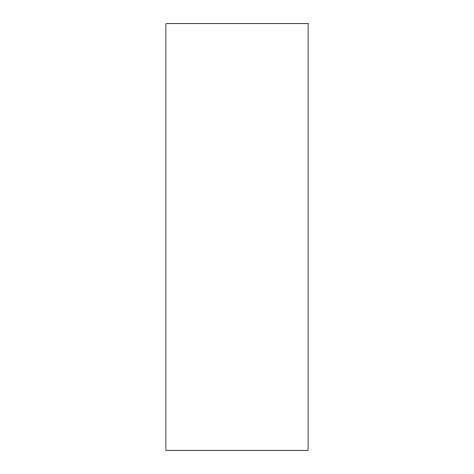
<?xml version="1.0" encoding="UTF-8"?>
<svg xmlns="http://www.w3.org/2000/svg" width="474" height="474" viewBox="0 0 474 474"><rect width="100%" height="100%" fill="white"/><g stroke="black" fill="none" stroke-linecap="round" stroke-linejoin="round"><path stroke-width="0.71" d="M308.1 23.7L165.9 23.7L165.9 450.3L308.1 450.3L308.1 23.7"/></g></svg>
